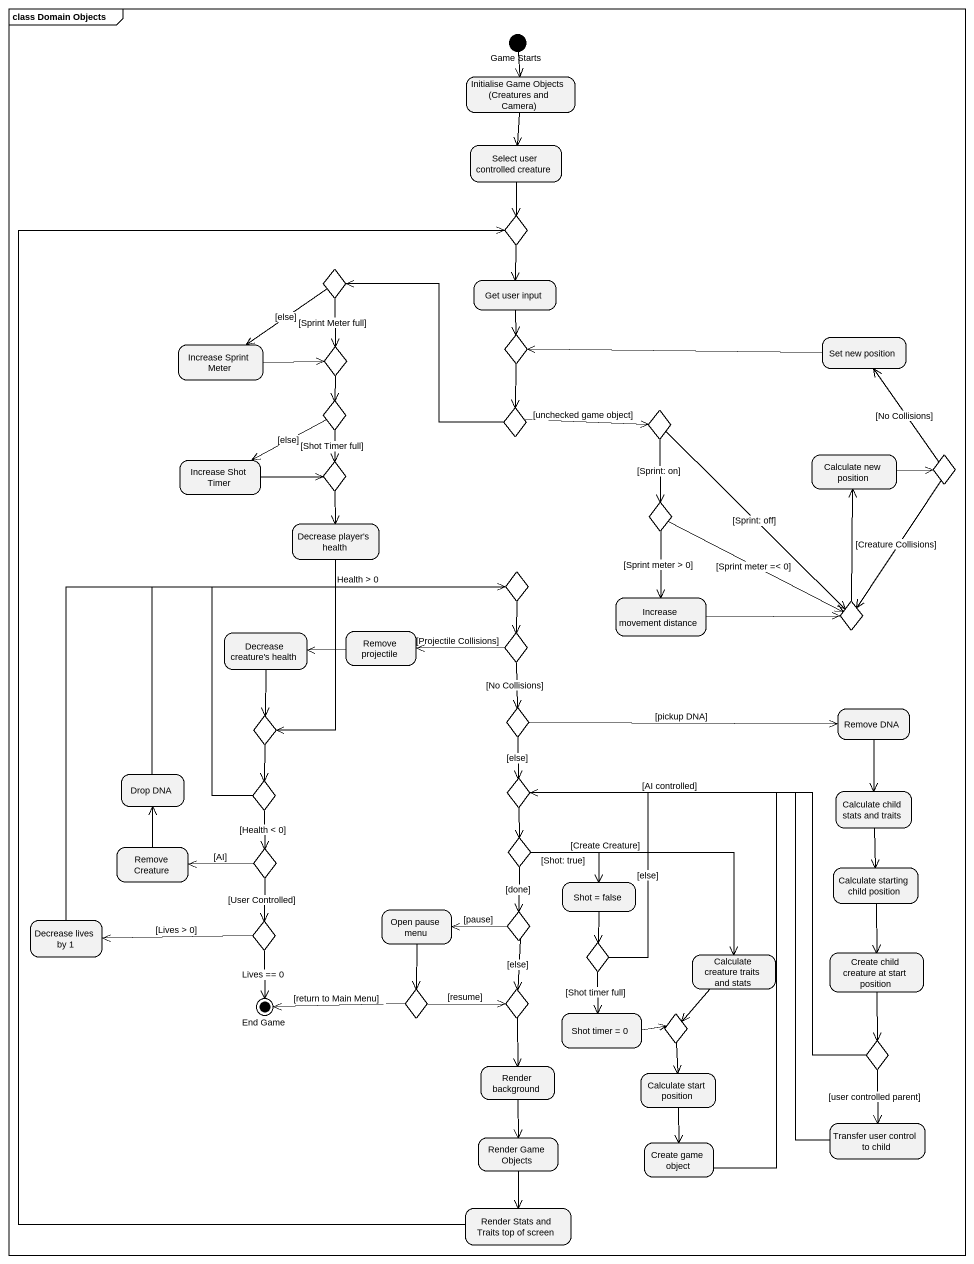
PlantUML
@startuml
mainframe class Domain Objects
hide empty description
state "Game Starts" as Game_Starts <<start>>
state "Initialise Game Objects (Creatures and Camera)" as Initialise_Game_Objects
state "Select user controlled creature" as Select_user_controlled
state choice1 <<choice>>
state choice2 <<choice>>
state "Get user input" as Get_user_input
state "Increase Sprint Meter" as Increase_Sprint_Meter
state choice3 <<choice>>
state choice4 <<choice>>
state "Set new position" as Set_new_position
state choice5 <<choice>>
state choice6 <<choice>>
state choice7 <<choice>>
state "Increase Shot Timer" as Increase_Shot_Timer
state choice8 <<choice>>
state "Calculate new position" as Calculate_new_position
state choice9 <<choice>>
state choice10 <<choice>>
state "Decrease player's health" as Decrease_player_s_health
state choice11 <<choice>>
state "Increase movement distance" as Increase_movement_distance
state choice12 <<choice>>
state "Decrease creature's health" as Decrease_creature_s_health
state "Remove projectile" as Remove_projectile
state choice13 <<choice>>
state choice14 <<choice>>
state choice15 <<choice>>
state "Remove DNA" as Remove_DNA
state "Drop DNA" as Drop_DNA
state choice16 <<choice>>
state choice17 <<choice>>
state "Calculate child stats and traits" as Calculate_child_stats_and
state "Remove Creature" as Remove_Creature
state choice18 <<choice>>
state choice19 <<choice>>
state "Shot = false" as Shot_false
state "Calculate starting child position" as Calculate_starting_child
state "Decrease lives by 1" as Decrease_lives_by_1
state choice20 <<choice>>
state "Open pause menu" as Open_pause_menu
state choice21 <<choice>>
state choice22 <<choice>>
state "Calculate creature traits and stats" as Calculate_creature_traits
state "Create child creature at start position" as Create_child_creature_at
state "End Game" as End_Game <<end>>
state choice23 <<choice>>
state choice24 <<choice>>
state "Shot timer = 0" as Shot_timer_0
state choice25 <<choice>>
state choice26 <<choice>>
state "Render background" as Render_background
state "Calculate start position" as Calculate_start_position
state "Transfer user control to child" as Transfer_user_control_to
state "Render Game Objects" as Render_Game_Objects
state "Create game object" as Create_game_object
state "Render Stats and Traits top of screen" as Render_Stats_and_Traits_top
Game_Starts --> Initialise_Game_Objects
Initialise_Game_Objects --> Select_user_controlled
Select_user_controlled --> choice1
choice1 --> Get_user_input
choice2 --> Increase_Sprint_Meter : [else]
choice2 --> choice3 : [Sprint Meter full]
Get_user_input --> choice4
Increase_Sprint_Meter -right-> choice3
choice3 --> choice5
choice4 --> choice6
Set_new_position -left-> choice4
choice5 -left-> Increase_Shot_Timer : [else]
choice5 --> choice8 : [Shot Timer full]
choice6 -up-> choice2
choice6 -right-> choice7 : [unchecked game object]
choice7 --> choice10 : [Sprint: on]
choice7 --> choice12 : [Sprint: off]
Increase_Shot_Timer -right-> choice8
choice8 --> Decrease_player_s_health
Calculate_new_position -right-> choice9
choice9 -up-> Set_new_position : [No Collisions]
choice9 --> choice12 : [Creature Collisions]
choice10 --> Increase_movement_distance : [Sprint meter > 0]
choice10 -right-> choice12 : [Sprint meter =< 0]
Decrease_player_s_health --> choice14
choice11 --> choice13
Increase_movement_distance -right-> choice12
choice12 -up-> Calculate_new_position
Decrease_creature_s_health --> choice14
Remove_projectile -left-> Decrease_creature_s_health
choice13 -left-> Remove_projectile : [Projectile Collisions]
choice13 --> choice15 : [No Collisions]
choice14 --> choice17
choice15 -right-> Remove_DNA : [pickup DNA]
choice15 --> choice16 : [else]
Remove_DNA --> Calculate_child_stats_and
Drop_DNA -right-> choice11
choice16 --> choice19
choice17 -up-> choice11 : Health > 0
choice17 --> choice18 : [Health < 0]
Calculate_child_stats_and --> Calculate_starting_child
Remove_Creature -up-> Drop_DNA
choice18 -left-> Remove_Creature : [AI]
choice18 --> choice20 : [User Controlled]
choice19 -right-> Shot_false : [Shot: true]
choice19 --> choice21 : [done]
choice19 -right-> Calculate_creature_traits : [Create Creature]
Shot_false --> choice22
Calculate_starting_child --> Create_child_creature_at
Decrease_lives_by_1 -up-> choice11
choice20 -left-> Decrease_lives_by_1 : [Lives > 0]
choice20 --> End_Game : Lives == 0
Open_pause_menu --> choice23
choice21 -left-> Open_pause_menu : [pause]
choice21 --> choice24 : [else]
choice22 -up-> choice16 : [else]
choice22 --> Shot_timer_0 : [Shot timer full]
Calculate_creature_traits --> choice25
Create_child_creature_at --> choice26
choice23 -left-> End_Game : [return to Main Menu]
choice23 -right-> choice24 : [resume]
choice24 --> Render_background
Shot_timer_0 -right-> choice25
choice25 --> Calculate_start_position
choice26 -up-> choice16 : [AI controlled]
choice26 --> Transfer_user_control_to : [user controlled parent]
Render_background --> Render_Game_Objects
Calculate_start_position --> Create_game_object
Transfer_user_control_to -up-> choice16
Render_Game_Objects --> Render_Stats_and_Traits_top
Create_game_object -up-> choice16
Render_Stats_and_Traits_top -up-> choice1
@enduml
